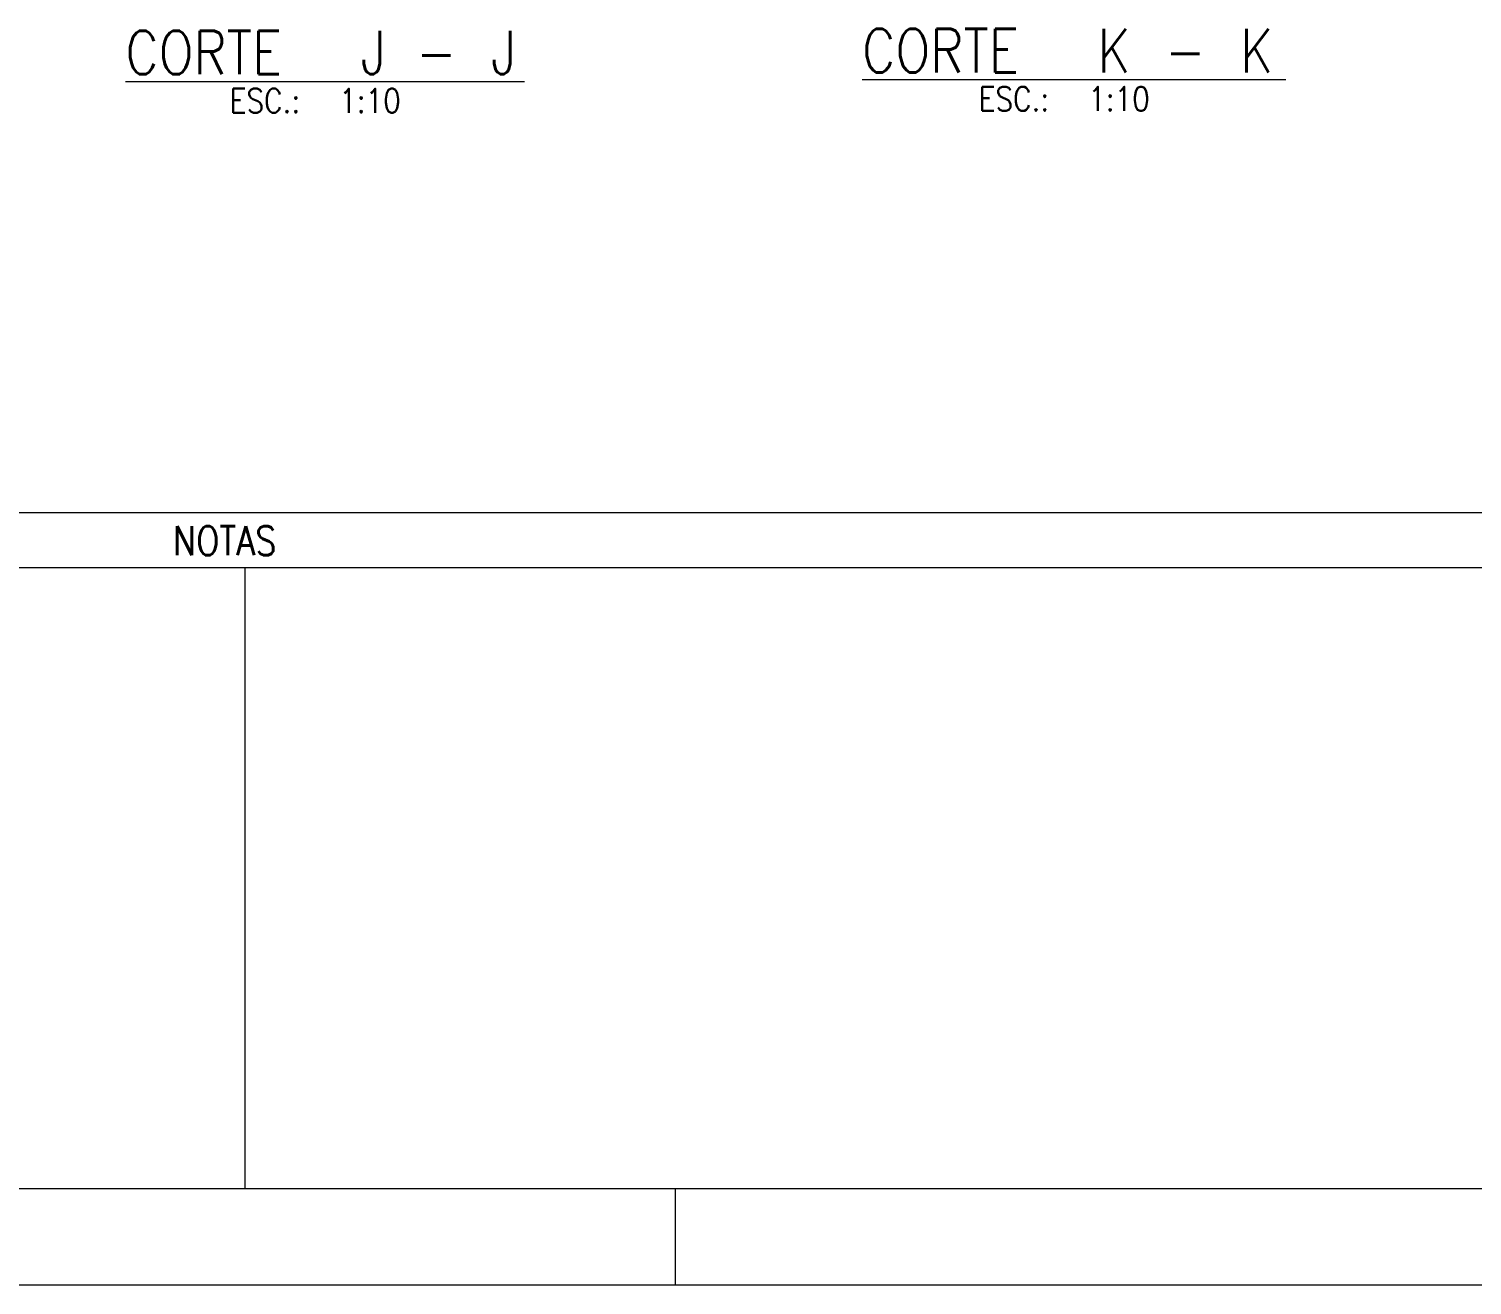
# Model space of a CAD drawing. Header units: millimetres. Extents: x 5 to 846, y 5 to 599.
# Drawn here: x 148.1 to 297.5, y 5 to 135.1 of the extents above; entities that cross this region are included whole.
import ezdxf

# ---------------------------------------------------------------- set-up
doc = ezdxf.new("R2010")
doc.units = ezdxf.units.MM
doc.linetypes.add('XKITLINE00', pattern=[0])
doc.layers.add('Outro tipo de objeto', color=7, linetype='Continuous', lineweight=0)
doc.styles.add('ROMANS', font='ROMANS__.TTF')
doc.styles.add('SIMPLEX', font='SIMPLEX_.TTF')

msp = doc.modelspace()

# ---------------------------------------------------------------- linework, layer by layer
at = {"layer": 'Outro tipo de objeto', "color": 1, "linetype": 'XKITLINE00', "lineweight": 0}
for p, q in [((158.09, 129.63), (199.41, 129.63)), ((234.34, 129.82), (278.19, 129.82))]:
    msp.add_line(p, q, dxfattribs=at)
at = {"layer": 'Outro tipo de objeto', "color": 5, "linetype": 'XKITLINE00', "lineweight": 0}
msp.add_line((30, 85), (836, 85), dxfattribs=at)
at = {"layer": 'Outro tipo de objeto', "color": 4, "linetype": 'XKITLINE00', "lineweight": 0}
msp.add_line((30, 79.3), (476, 79.3), dxfattribs=at)
at = {"layer": 'Outro tipo de objeto', "color": 2, "linetype": 'XKITLINE00', "lineweight": 0}
for p, q in [((170.5, 15), (170.5, 79.3)), ((215, 15), (215, 5))]:
    msp.add_line(p, q, dxfattribs=at)
at = {"layer": 'Outro tipo de objeto', "color": 6, "linetype": 'XKITLINE00', "lineweight": 0}
msp.add_line((30, 15), (836, 15), dxfattribs=at)
at = {"layer": 'Outro tipo de objeto', "color": 7, "linetype": 'XKITLINE00', "lineweight": 0}
msp.add_line((5.04, 5.04), (846, 5.04), dxfattribs=at)

# ---------------------------------------------------------------- texts
at = {"layer": 'Outro tipo de objeto', "color": 1, "style": 'ROMANS', "width": 0.85}
for s, p in [('CORTE', (158.09, 130.38)), ('J', (182.45, 130.38)), ('J', (195.95, 130.38)), ('CORTE', (234.34, 130.57)), ('K', (258.7, 130.57)), ('K', (273.47, 130.57)), ('-', (188.15, 130.38)), ('-', (265.67, 130.57))]:
    msp.add_text(s, height=4.5, dxfattribs=at).set_placement(p)
at = {"layer": 'Outro tipo de objeto', "color": 3, "style": 'ROMANS', "width": 0.85}
for s, p in [('ESC.:', (168.9, 126.38)), ('1:10', (180.22, 126.38)), ('ESC.:', (246.42, 126.57)), ('1:10', (257.74, 126.57))]:
    msp.add_text(s, height=2.5, dxfattribs=at).set_placement(p)
at = {"layer": 'Outro tipo de objeto', "color": 5, "style": 'SIMPLEX', "width": 0.85}
msp.add_text('NOTAS', height=3, dxfattribs=at).set_placement((163.02, 80.57))

doc.saveas('drawing.dxf')
